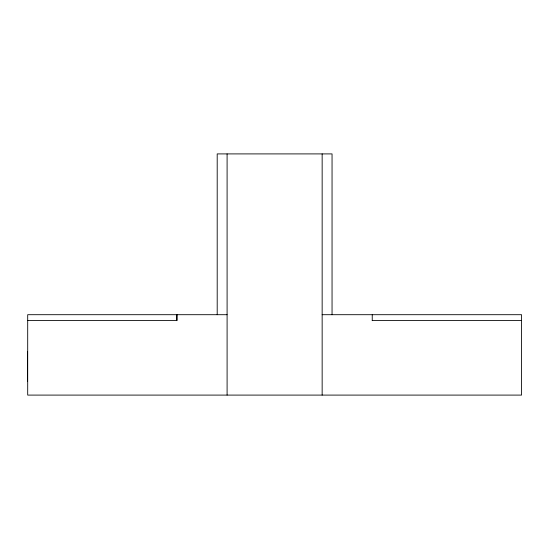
<?xml version="1.0" encoding="UTF-8"?>
<svg xmlns="http://www.w3.org/2000/svg" width="549" height="549" viewBox="0 0 549 549"><rect width="100%" height="100%" fill="white"/><g stroke="black" fill="none" stroke-linecap="round" stroke-linejoin="round"><path stroke-width="0.82" d="M227.094 314.701L27.697 314.701L27.697 395.095L521.55 395.095L521.55 314.701L322.153 314.701M27.697 320.438L176.956 320.438L176.956 314.701M372.243 320.438L521.55 320.438M372.243 314.701L372.243 320.685M332.049 314.701L332.049 153.905L217.198 153.905L217.198 314.701M322.153 153.905L322.153 395.095M227.094 153.905L227.094 395.095M176.84 314.701L176.84 320.685M27.45 351.449L27.45 381.308"/></g></svg>
